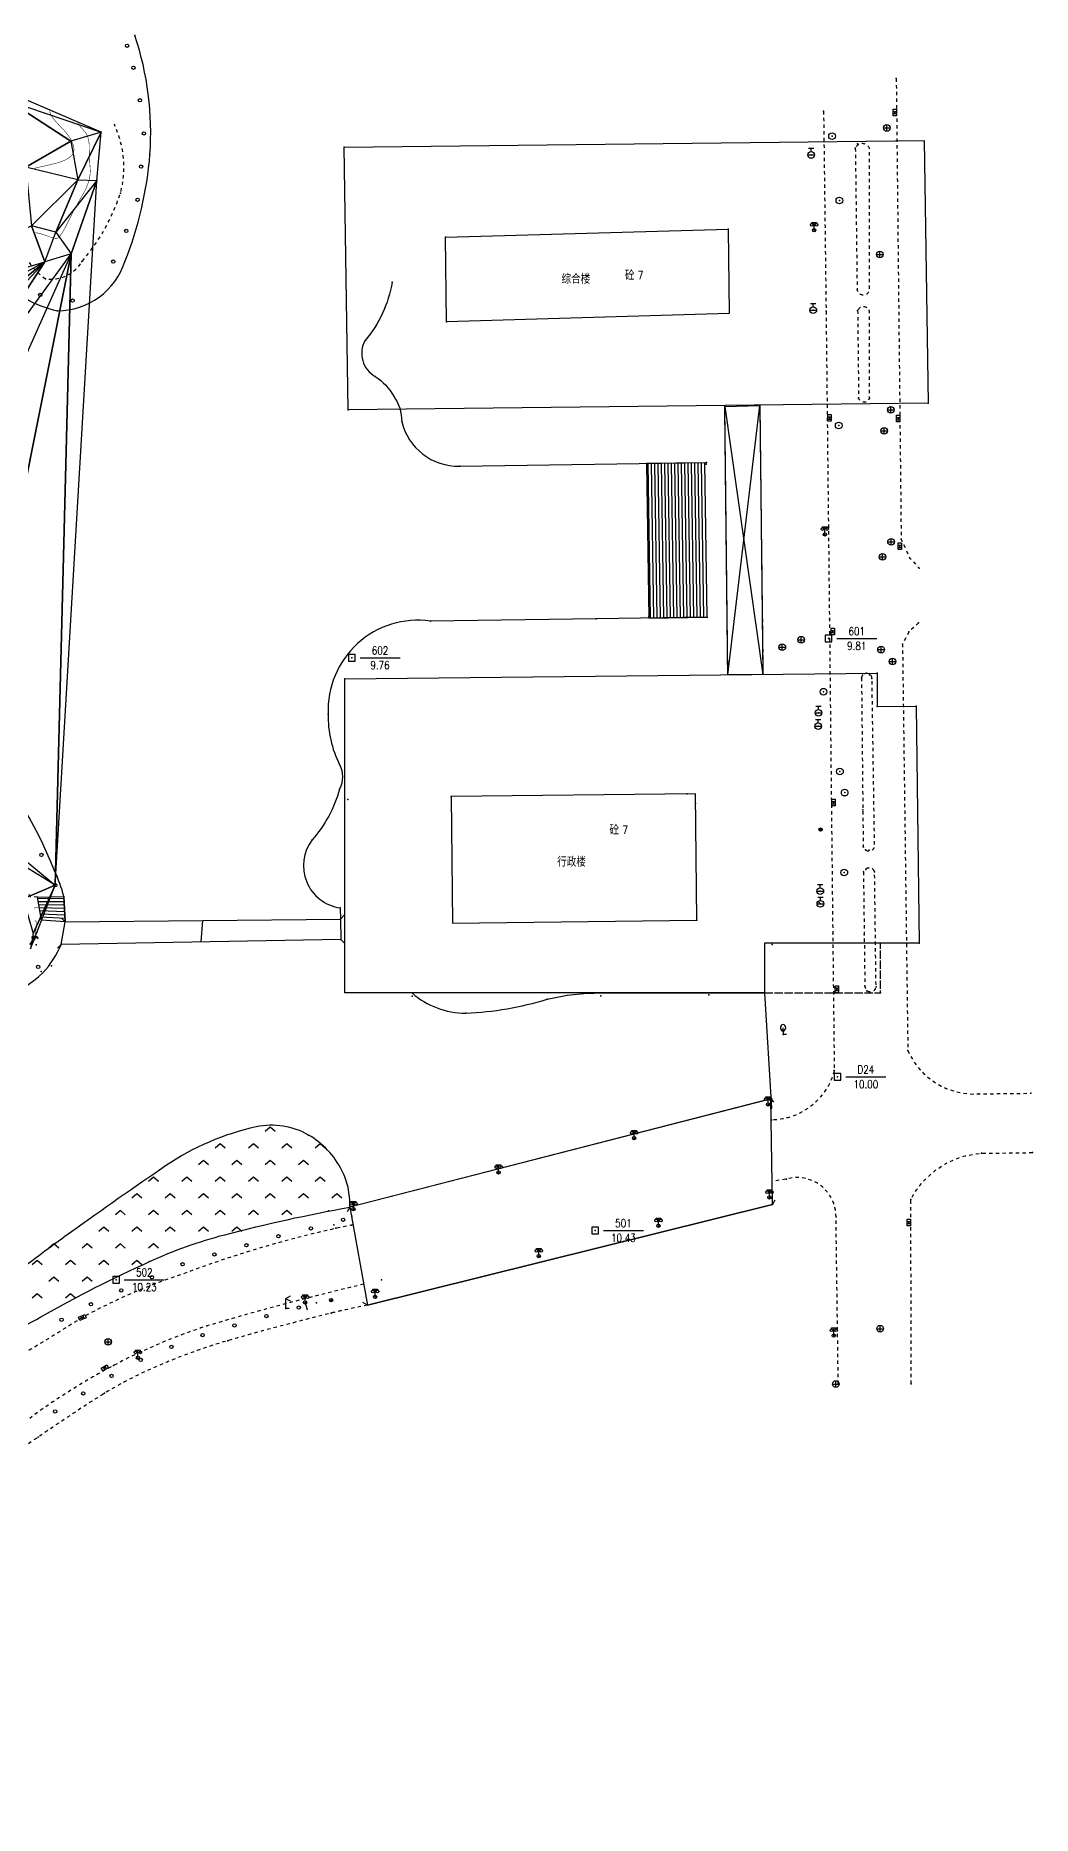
# Model space of a CAD drawing. Extents: x 1060 to 1934, y 610 to 1562.
# Drawn here: x 1358.7 to 1508.3, y 609.9 to 876.9 of the extents above; entities that cross this region are included whole.
import ezdxf
from ezdxf.enums import TextEntityAlignment as Align

# ---------------------------------------------------------------- set-up
doc = ezdxf.new("R2010")
doc.units = 0
doc.header["$LTSCALE"] = 0.5
doc.header["$PDSIZE"] = 0.2
for name, pattern in [('X39', [3, 2.5, -0.5]), ('X5', [3, 2, -1]), ('X6', [2, 1, -1])]:
    doc.linetypes.add(name, pattern=pattern)
doc.layers.get('0').update_dxf_attribs({"linetype": 'CONTINUOUS'})
doc.layers.add('ASSIST', color=7, linetype='CONTINUOUS', plot=False)
for name, color, linetype in [('COMPONENT', 4, 'CONTINUOUS'), ('DGX', 2, 'CONTINUOUS'), ('DLDW', 11, 'CONTINUOUS'), ('DLSS', 4, 'CONTINUOUS'), ('GXYZ', 2, 'CONTINUOUS'), ('JMD', 6, 'CONTINUOUS'), ('KZD', 1, 'CONTINUOUS'), ('SJW', 1, 'CONTINUOUS'), ('SXSS', 5, 'CONTINUOUS'), ('ZBTZ', 3, 'CONTINUOUS'), ('ZDH', 1, 'CONTINUOUS')]:
    doc.layers.add(name, color=color, linetype=linetype)
doc.styles.add('HZ', font='rs.shx', dxfattribs={"width": 0.8, "bigfont": 'hztxt.shx'})
doc.linetypes.add('444', pattern='A,4.5,[145,AAA.SHX,S=1,R=0,X=0,Y=1],4.5,-0.5,[146,AAA.SHX,S=1,R=0,X=0,Y=0],-0.5', length=10)

# ---------------------------------------------------------------- blocks, each defined once
blk = doc.blocks.new('gc211')
for p, q in [((0, 0), (-1.5, -1.32)), ((1.5, -1.32), (0, 0))]:
    blk.add_line(p, q)
blk = doc.blocks.new('gc041')
for p, q in [((-1, 0.5), (1, 0.5)), ((-1, -0.5), (-1, 0.5)), ((-0.33, 0.5), (-0.33, -0.5)), ((0.33, 0.5), (0.33, -0.5)), ((1, 0.5), (1, -0.5)), ((1, -0.5), (-1, -0.5))]:
    blk.add_line(p, q)
blk = doc.blocks.new('gc043')
for p, q in [((-1, 0), (1, 0)), ((0, -1), (0, 1))]:
    blk.add_line(p, q)
blk.add_circle((0, 0), 1)
blk = doc.blocks.new('gc052')
for p, q in [((0, 3), (1.39, 3.8)), ((0, 3), (1.39, 2.2)), ((0, 0), (0, 3)), ((1, 0), (0, 0))]:
    blk.add_line(p, q)
blk = doc.blocks.new('gc097')
for p, q in [((-0.7, 2), (-0.7, 2.3)), ((-0.7, 2.3), (0.7, 2.3)), ((0, 0.5), (0, 2.3)), ((0.7, 2.3), (0.7, 2))]:
    blk.add_line(p, q)
for centre, radius in [((-0.7, 1.6), 0.4), ((0, 0), 0.5), ((0.73, 1.6), 0.4)]:
    blk.add_circle(centre, radius)
blk = doc.blocks.new('gcbj0612')
for p, q in [((-0.75, 0.26), (0.16, 0.53)), ((-0.57, -0.34), (0.34, -0.07))]:
    blk.add_line(p, q)
at = {"flags": 128}
for points in [[(-0.73, 0.26), (-0.77, 0.25), (-0.79, 0.23), (-0.81, 0.19), (-0.83, 0.15), (-0.84, 0.1), (-0.84, 0.05), (-0.84, -0.01), (-0.83, -0.07), (-0.81, -0.12), (-0.79, -0.18), (-0.77, -0.23), (-0.74, -0.27), (-0.7, -0.3), (-0.67, -0.33), (-0.63, -0.34), (-0.6, -0.34), (-0.57, -0.34), (-0.54, -0.32), (-0.51, -0.29), (-0.49, -0.25), (-0.48, -0.2), (-0.47, -0.15), (-0.47, -0.1), (-0.48, -0.04), (-0.49, 0.02), (-0.51, 0.07), (-0.54, 0.13), (-0.56, 0.17), (-0.6, 0.21), (-0.63, 0.24), (-0.67, 0.26), (-0.7, 0.27)], [(-0.71, 0.18), (-0.72, 0.17), (-0.75, 0.12), (-0.75, 0.04), (-0.74, -0.06), (-0.7, -0.15), (-0.66, -0.22), (-0.62, -0.25), (-0.6, -0.26), (-0.59, -0.24), (-0.57, -0.2), (-0.56, -0.12), (-0.58, -0.02), (-0.61, 0.08), (-0.66, 0.14), (-0.7, 0.17)]]:
    blk.add_lwpolyline(points, close=True, dxfattribs=at)
blk.add_lwpolyline([(0.3, -0.08), (0.33, -0.07), (0.36, -0.05), (0.38, -0.02), (0.4, 0.02), (0.41, 0.07), (0.42, 0.12), (0.41, 0.18), (0.41, 0.23), (0.39, 0.29), (0.37, 0.35), (0.35, 0.4), (0.32, 0.44), (0.28, 0.48), (0.25, 0.51), (0.21, 0.52), (0.18, 0.53), (0.15, 0.52)], dxfattribs=at)
at = {"extrusion": (0, 0, -1), "flags": 128}
blk.add_lwpolyline([(-0.4, 0.25), (-0.51, 0.28), (-0.61, 0.29), (-0.69, 0.27), (-0.77, 0.2), (-0.81, 0.09), (-0.82, -0.01), (-0.8, -0.06), (-0.76, -0.08), (-0.7, -0.09), (-0.64, -0.09), (-0.59, -0.07), (-0.57, -0.04), (-0.59, -0.01), (-0.63, 0.02), (-0.69, 0.03), (-0.75, 0.03), (-0.79, 0.02), (-0.84, -0.01), (-0.89, -0.1), (-0.91, -0.19), (-0.9, -0.29), (-0.87, -0.38)], dxfattribs=at)
blk.add_lwpolyline([(-0.09, -0.2), (-0.22, -0.54), (0.05, -0.54)], close=True)
blk = doc.blocks.new('gc143')
for p, q in [((0, 1), (0, 2)), ((0, 1), (0, 0)), ((1, 0), (0, 0))]:
    blk.add_line(p, q)
for centre, start, end in [((0.225, 2), 102.68038, 257.31962), ((-0.225, 2), 282.68038, 77.31962)]:
    blk.add_arc(centre, 1.025, start, end)
blk = doc.blocks.new('gc133')
for p, q in [((-1, 0), (1, 0)), ((-0.8, 2), (0.8, 2)), ((0, 1), (0, 2))]:
    blk.add_line(p, q)
blk.add_circle((0, 0), 1)
blk = doc.blocks.new('*U25')
at = {"linetype": 'Continuous'}
for points in [[(-0.5, 0.06), (-0.49, -0.11), (-0.49, 0.11)], [(-0.5, 0), (-0.5, -0.06), (-0.5, 0.06)], [(-0.49, -0.11), (-0.5, 0.06), (-0.5, -0.06)], [(-0.49, 0.11), (-0.47, -0.17), (-0.47, 0.17)], [(-0.47, -0.17), (-0.49, 0.11), (-0.49, -0.11)], [(-0.47, 0.17), (-0.45, -0.22), (-0.45, 0.22)], [(-0.45, -0.22), (-0.47, 0.17), (-0.47, -0.17)], [(-0.45, 0.22), (-0.42, -0.27), (-0.42, 0.27)], [(-0.42, -0.27), (-0.45, 0.22), (-0.45, -0.22)], [(-0.42, 0.27), (-0.39, -0.31), (-0.39, 0.31)], [(-0.39, -0.31), (-0.42, 0.27), (-0.42, -0.27)], [(-0.39, 0.31), (-0.35, -0.35), (-0.35, 0.35)], [(-0.35, -0.35), (-0.39, 0.31), (-0.39, -0.31)], [(-0.35, 0.35), (-0.31, -0.39), (-0.31, 0.39)], [(-0.31, -0.39), (-0.35, 0.35), (-0.35, -0.35)], [(-0.31, 0.39), (-0.27, -0.42), (-0.27, 0.42)], [(-0.27, -0.42), (-0.31, 0.39), (-0.31, -0.39)], [(-0.27, 0.42), (-0.22, -0.45), (-0.22, 0.45)], [(-0.22, -0.45), (-0.27, 0.42), (-0.27, -0.42)], [(-0.22, 0.45), (-0.17, -0.47), (-0.17, 0.47)], [(-0.17, -0.47), (-0.22, 0.45), (-0.22, -0.45)], [(-0.17, 0.47), (-0.11, -0.49), (-0.11, 0.49)], [(-0.11, -0.49), (-0.17, 0.47), (-0.17, -0.47)], [(-0.11, 0.49), (-0.06, -0.5), (-0.06, 0.5)], [(-0.06, -0.5), (-0.11, 0.49), (-0.11, -0.49)], [(0, -0.5), (-0.06, 0.5), (-0.06, -0.5)], [(-0.06, 0.5), (0, -0.5), (0, 0.5)], [(0.06, -0.5), (0, 0.5), (0, -0.5)], [(0, 0.5), (0.06, -0.5), (0.06, 0.5)], [(0.11, -0.49), (0.06, 0.5), (0.06, -0.5)], [(0.06, 0.5), (0.11, -0.49), (0.11, 0.49)], [(0.17, -0.47), (0.11, 0.49), (0.11, -0.49)], [(0.11, 0.49), (0.17, -0.47), (0.17, 0.47)], [(0.22, -0.45), (0.17, 0.47), (0.17, -0.47)], [(0.17, 0.47), (0.22, -0.45), (0.22, 0.45)], [(0.27, -0.42), (0.22, 0.45), (0.22, -0.45)], [(0.22, 0.45), (0.27, -0.42), (0.27, 0.42)], [(0.31, -0.39), (0.27, 0.42), (0.27, -0.42)], [(0.27, 0.42), (0.31, -0.39), (0.31, 0.39)], [(0.35, -0.35), (0.31, 0.39), (0.31, -0.39)], [(0.31, 0.39), (0.35, -0.35), (0.35, 0.35)], [(0.39, -0.31), (0.35, 0.35), (0.35, -0.35)], [(0.35, 0.35), (0.39, -0.31), (0.39, 0.31)], [(0.42, -0.27), (0.39, 0.31), (0.39, -0.31)], [(0.39, 0.31), (0.42, -0.27), (0.42, 0.27)], [(0.45, -0.22), (0.42, 0.27), (0.42, -0.27)], [(0.42, 0.27), (0.45, -0.22), (0.45, 0.22)], [(0.47, -0.17), (0.45, 0.22), (0.45, -0.22)], [(0.45, 0.22), (0.47, -0.17), (0.47, 0.17)], [(0.49, -0.11), (0.47, 0.17), (0.47, -0.17)], [(0.47, 0.17), (0.49, -0.11), (0.49, 0.11)], [(0.5, -0.06), (0.49, 0.11), (0.49, -0.11)], [(0.49, 0.11), (0.5, -0.06), (0.5, 0.06)], [(0.5, 0), (0.5, 0.06), (0.5, -0.06)]]:
    blk.add_solid(points, dxfattribs=at)
blk = doc.blocks.new('gcbj0106')
blk.add_circle((0, 0), 0.5)
at = {"linetype": 'Continuous'}
blk.add_blockref('*U25', (0, 0), dxfattribs=at)
blk = doc.blocks.new('gc188')
blk.add_circle((0, 0), 1)
blk = doc.blocks.new('gc170')
at = {"linetype": 'Continuous'}
blk.add_circle((0, 0), 0.5, dxfattribs=at)
blk = doc.blocks.new('gcbj0102')
for p, q in [((-1, 0), (1, 0)), ((0, -1), (0, 1))]:
    blk.add_line(p, q)
blk.add_circle((0, 0), 1)
blk = doc.blocks.new('gc115')
blk.add_lwpolyline([(-1, -1), (1, -1), (1, 1), (-1, 1)], close=True)
blk.add_point((0, 0))

msp = doc.modelspace()

# ---------------------------------------------------------------- linework, layer by layer
at = {"linetype": 'Continuous'}
for p, q in [((1469.31, 701.53, 10.58), (1408.54, 686.43, 21.01)), ((1399.17, 686.85, 10.24), (1399.47, 685.72))]:
    msp.add_line(p, q, dxfattribs=at)
msp.add_point((1374.09, 678.56, 10.24), dxfattribs=at)
at = {"layer": 'ASSIST', "linetype": 'Continuous', "flags": 128}
for points in [[(1462.6, 780.98), (1462.15, 821.25), (1467.4, 821.4), (1467.88, 781.04)], [(1450.74, 789.48), (1459.5, 789.61), (1459.16, 812.8), (1450.4, 812.67)], [(1362.97, 747.73), (1363.18, 743.93), (1359.6, 744.19), (1359.01, 747.65)], [(1404.53, 741.28), (1362.58, 740.55), (1363.18, 743.93), (1404.47, 744.34)], [(1469.06, 717.37), (1405.91, 701.13), (1408.54, 686.43), (1469.31, 701.53)]]:
    msp.add_lwpolyline(points, close=True, dxfattribs=at)
at = {"layer": 'DGX', "linetype": 'Continuous', "const_width": 0.075, "flags": 128}
for points, elevation in [([(1360.89, 865.68), (1360.86, 865.5), (1360.9, 865.29), (1361, 865.03), (1361.18, 864.74), (1361.42, 864.4), (1361.73, 864.01), (1362.11, 863.59), (1362.56, 863.13), (1363.01, 862.65), (1363.4, 862.19), (1363.73, 861.74), (1364.01, 861.31), (1364.22, 860.9), (1364.37, 860.5), (1364.46, 860.12), (1364.5, 859.76), (1364.45, 859.42), (1364.31, 859.1), (1364.07, 858.79), (1363.73, 858.52), (1363.29, 858.26), (1362.76, 858.02), (1362.13, 857.81), (1361.4, 857.61), (1360.66, 857.44), (1360.01, 857.29), (1359.43, 857.16), (1358.94, 857.05), (1358.53, 856.96)], 9.5), ([(1365.18, 863.82), (1365.17, 863.75), (1365.18, 863.65), (1365.23, 863.54), (1365.31, 863.41), (1365.41, 863.26), (1365.55, 863.09), (1365.72, 862.9), (1365.91, 862.7), (1366.11, 862.47), (1366.29, 862.23), (1366.43, 861.96), (1366.55, 861.67), (1366.65, 861.35), (1366.72, 861.02), (1366.76, 860.66), (1366.77, 860.29), (1366.78, 859.89), (1366.79, 859.49), (1366.8, 859.09), (1366.82, 858.67), (1366.84, 858.25), (1366.86, 857.82), (1366.89, 857.38), (1366.93, 856.94), (1366.94, 856.49), (1366.91, 856.02), (1366.84, 855.55), (1366.72, 855.06), (1366.56, 854.57), (1366.35, 854.06), (1366.11, 853.54), (1365.82, 853.02), (1365.51, 852.49), (1365.2, 851.95), (1364.9, 851.41), (1364.61, 850.87), (1364.32, 850.33), (1364.04, 849.79), (1363.76, 849.24), (1363.49, 848.69), (1363.23, 848.17), (1362.98, 847.72), (1362.76, 847.34), (1362.55, 847.03), (1362.37, 846.78), (1362.2, 846.6), (1362.05, 846.49), (1361.91, 846.45), (1361.78, 846.45), (1361.6, 846.47), (1361.4, 846.51), (1361.16, 846.58), (1360.9, 846.66), (1360.6, 846.76), (1360.27, 846.88), (1359.9, 847.02), (1359.51, 847.15), (1359.11, 847.24), (1358.68, 847.3)], 9), ([(1358.52, 745.98), (1358.88, 746.1), (1359.22, 746.17)], 8.5), ([(1358.63, 742.1), (1358.78, 742.75), (1358.87, 743.27), (1358.89, 743.66), (1358.86, 743.93), (1358.77, 744.07), (1358.62, 744.07)], 9)]:
    msp.add_lwpolyline(points, dxfattribs=dict(at, elevation=elevation))
at = {"layer": 'DLSS', "linetype": 'Continuous'}
for p, q in [((1404.47, 744.34), (1405.04, 744.91)), ((1363.18, 743.93), (1362.61, 744.5)), ((1363.18, 743.93), (1404.47, 744.34)), ((1383.56, 740.92), (1383.83, 744.14)), ((1362.58, 740.55), (1362.03, 739.98)), ((1404.53, 741.28), (1362.58, 740.55)), ((1404.53, 741.28), (1405.1, 740.73)), ((1468.79, 717.3), (1405.91, 701.13)), ((1469.06, 717.37), (1469.48, 716.9)), ((1469.31, 701.53), (1469.72, 702.22)), ((1405.91, 701.13), (1405.5, 700.44)), ((1408.54, 686.43), (1469.31, 701.53)), ((1408.54, 686.43), (1407.86, 686.84))]:
    msp.add_line(p, q, dxfattribs=at)
at = {"layer": 'DLSS', "linetype": 'X6', "flags": 128}
for points in [[(1359.01, 747.65), (1357.93, 747.67, 0.056511), (1343.81, 770.8, -0.135754), (1337.39, 786.42, 0.013964), (1334.27, 803.35, 0.003677), (1333.74, 806.25, -0.039369), (1329.23, 835.59, 0.191592), (1320.98, 861.71, -0.504911), (1327.55, 875.77), (1333.28, 875.2), (1337.94, 873.38), (1343.5, 868.94), (1347.81, 862.65, 0.027304), (1356.47, 845.27, 0.149524), (1360.21, 840.38, 0.301028), (1365.69, 842.97, 0.096731), (1371.46, 853.22, 0.180929), (1370.55, 863.48)], [(1476.97, 865.54), (1477.35, 835.55), (1477.85, 789.38), (1478.35, 742.15), (1478.58, 721.66, -0.338951), (1469.18, 714.21)], [(1491.22, 788.8), (1489.78, 787.41), (1488.82, 785.6), (1489.62, 724.63, 0.314595), (1500.28, 718.13), (1508.1, 718.22)], [(1482.67, 780.55), (1482.92, 755.19, 0.735311), (1484.63, 755.19), (1484.24, 780.45, 0.904082), (1482.67, 780.55)], [(1408.54, 686.43, 0.003219), (1404.52, 685.59, 0.008858), (1403.07, 685.25, 0.003595), (1393.07, 682.66, 0.00648), (1387.56, 681.11, 0.029024), (1377.19, 677.38, 0.035153), (1369.09, 673.23, 0.009575), (1366.21, 671.41, 0.00381), (1359.11, 666.65, 0.02337), (1349.29, 659.28, -0.0205), (1338.14, 650.81, -0.057318), (1326.62, 644.6, -0.062614), (1315.02, 641.58, -0.042178), (1308.34, 641.27, -0.017523), (1292.34, 642.46, -0.001962), (1271.74, 647.78, 0.075148), (1253.92, 651.73, 0.065994), (1239.99, 650.75, 0.05986), (1225.41, 645.89, 0.049769), (1212.85, 637.91, -0.000641), (1197.32, 626.14, -0.066341), (1178.94, 616.63, -0.070545), (1156.39, 611.2, -0.102984), (1130.45, 611.28, -0.081812), (1100.14, 623.08, -0.059306), (1082.01, 636.96, -0.073347), (1070.77, 651.65, -0.089119), (1060.69, 678, -0.07546), (1060.66, 695.96, -0.047147), (1063.44, 708.6, 0.012072), (1068.13, 724.19, 0.012054), (1071.53, 741.81, 0.022876), (1075.57, 764.12)], [(1407.98, 689.59, 0.014204), (1384.45, 683.32, 0.043111), (1370.44, 677.39, 0.034186), (1358.43, 669.91, -0.039245), (1344.84, 660, -0.061802), (1339.83, 655.75, -0.163796), (1315.12, 644.65, -0.078504), (1292.99, 645.4, 0.005671), (1254.47, 654.69, 0.118848), (1224.2, 648.7, 0.053352), (1190.79, 625.62, -0.113603), (1158.79, 614.5, -0.181463), (1100.63, 626.27, -0.137265), (1073.69, 652.67, -0.185452), (1063.69, 696.12, -0.01739), (1070.19, 719.97, 0.006791), (1077.06, 754.37)], [(1482.96, 751.43), (1483.17, 734.3, 0.115088), (1483.46, 733.6, 0.38533), (1484.73, 733.83, 0.054501), (1484.85, 734.18), (1484.63, 751.45, 0.684611), (1482.96, 751.43)], [(1490.13, 674.66), (1490.07, 702.29, -0.263548), (1500.69, 709.22), (1508.31, 709.32)], [(1479.18, 674.64), (1478.84, 699.71, 0.498859), (1471.39, 705.35), (1469.25, 704.99)]]:
    msp.add_lwpolyline(points, format="xyb", dxfattribs=at)
msp.add_lwpolyline([(1487.88, 870.43), (1488.62, 801.32), (1489.92, 798.48), (1491.32, 797)], dxfattribs=at)
at = {"layer": 'DLSS', "linetype": 'X6', "elevation": 9.94, "flags": 128}
msp.add_lwpolyline([(1481.74, 859.96), (1482.01, 838.71, 0.758986), (1483.87, 838.65), (1483.87, 859.97, 0.651177), (1481.74, 859.96)], format="xyb", close=True, dxfattribs=at)
at = {"layer": 'DLSS', "linetype": 'X6', "flags": 128}
for points, elevation in [([(1482.09, 835.61), (1482.23, 822.46, 0.670115), (1483.87, 822.45), (1483.87, 835.45, 0.741894), (1482.09, 835.61)], 9.96), ([(1406.38, 698.49, 0.040196), (1380.81, 691.1, 0.046114), (1365.75, 684.59, -0.006149), (1355.42, 678.26, 0.026814), (1341, 667.57, -0.049423), (1333.32, 661.36, -0.141239), (1315.58, 653.6, -0.120865), (1286.59, 655.82, 0.047545), (1252.14, 664.1, 0.093214), (1221.23, 657.15, 0.045435), (1187.87, 635.25, -0.108268), (1155.7, 623.41, -0.179875), (1099.3, 637.54, -0.113409), (1076.53, 665.96, -0.121586), (1073.33, 700.08, -0.052532), (1078.19, 718.33, 0.040051), (1084.36, 742.75), (1084.36, 742.75, 0.001981), (1085.85, 753.02, -0.13998)], 10.38)]:
    msp.add_lwpolyline(points, format="xyb", dxfattribs=dict(at, elevation=elevation))
at = {"layer": 'DLSS', "linetype": 'X6'}
msp.add_lwpolyline([(1357.89, 740.53, 0.082328), (1359.6, 744.19)], format="xyb", dxfattribs=at)
at = {"layer": 'DLSS', "linetype": 'X6', "elevation": 10.59, "flags": 128}
msp.add_lwpolyline([(1405.91, 701.13), (1406.38, 698.49)], dxfattribs=at)
at = {"layer": 'JMD', "linetype": 'Continuous'}
for p, q in [((1462.15, 821.25), (1467.88, 781.04)), ((1462.6, 780.98), (1467.4, 821.4)), ((1459.16, 812.8), (1450.4, 812.67)), ((1451, 789.48), (1450.66, 812.68)), ((1451.5, 789.49), (1451.16, 812.68)), ((1452, 789.5), (1451.66, 812.69)), ((1452.5, 789.5), (1452.16, 812.7)), ((1453, 789.51), (1452.66, 812.71)), ((1453.5, 789.52), (1453.16, 812.71)), ((1454, 789.53), (1453.66, 812.72)), ((1454.5, 789.53), (1454.16, 812.73)), ((1455, 789.54), (1454.66, 812.74)), ((1455.5, 789.55), (1455.16, 812.74)), ((1456, 789.56), (1455.66, 812.75)), ((1456.5, 789.56), (1456.16, 812.76)), ((1457, 789.57), (1456.66, 812.77)), ((1457.5, 789.58), (1457.16, 812.77)), ((1458, 789.58), (1457.66, 812.78)), ((1458.5, 789.59), (1458.16, 812.79)), ((1459, 789.6), (1458.66, 812.8)), ((1459.5, 789.61), (1459.16, 812.8)), ((1450.74, 789.48), (1459.5, 789.61)), ((1359.6, 744.19), (1359.01, 747.65)), ((1362.97, 747.73), (1363.18, 743.93)), ((1362.99, 747.43), (1359.06, 747.38)), ((1363.01, 746.93), (1359.14, 746.93)), ((1363.04, 746.43), (1359.21, 746.47)), ((1363.07, 745.93), (1359.29, 746.01)), ((1363.1, 745.43), (1359.37, 745.56)), ((1363.12, 744.93), (1359.45, 745.1)), ((1363.15, 744.43), (1359.52, 744.64)), ((1363.18, 743.93), (1359.6, 744.19))]:
    msp.add_line(p, q, dxfattribs=at)
at = {"layer": 'JMD', "linetype": 'Continuous', "flags": 128}
msp.add_lwpolyline([(1492.65, 821.75), (1405.63, 820.73), (1405.06, 860.12), (1492.08, 861.14)], close=True, dxfattribs=at)
at = {"layer": 'JMD', "linetype": 'Continuous', "elevation": 15.4, "flags": 128}
for points in [[(1420.39, 833.95), (1420.24, 846.64), (1462.68, 847.84), (1462.83, 835.16)], [(1405.12, 780.38), (1485.04, 781.22), (1485.03, 776.24), (1490.87, 776.29), (1491.3, 740.75), (1468.1, 740.75), (1468.1, 733.26), (1405.12, 733.26)], [(1457.96, 744.18), (1457.76, 763.15), (1421.08, 762.71), (1421.28, 743.74)]]:
    msp.add_lwpolyline(points, close=True, dxfattribs=at)
at = {"layer": 'JMD', "linetype": '444', "flags": 128}
for points in [[(1412.23, 839.86, -0.133843), (1408.17, 831.11, 0.418644), (1409.71, 825.75, -0.120016), (1412.47, 822.78, -0.155798), (1413.67, 818.98, 0.354652), (1422.38, 812.29), (1459.39, 812.81)], [(1459.5, 789.61), (1442.84, 789.36), (1417.98, 789.05, 0.468562), (1402.64, 775.1, 0.125866), (1404.35, 767.55, -0.227417), (1404.36, 763.85, -0.112144), (1400.23, 756.23, 0.574329), (1404.45, 746.03), (1404.47, 744.34)], [(1415.23, 733.26, 0.182083), (1423.3, 730.23, 0.063615), (1435.51, 732.33, -0.062461), (1443.54, 733.26), (1468.1, 733.26), (1468.1, 733.26)]]:
    msp.add_lwpolyline(points, format="xyb", dxfattribs=at)
at = {"layer": 'JMD', "linetype": 'X5', "flags": 128}
for points in [[(1462.6, 780.98), (1462.15, 821.25)], [(1467.4, 821.4), (1467.88, 781.04)]]:
    msp.add_lwpolyline(points, dxfattribs=at)
at = {"layer": 'JMD', "linetype": 'X39', "elevation": 9.94, "flags": 128}
msp.add_lwpolyline([(1468.1, 733.26), (1485.51, 733.27), (1485.51, 740.75)], dxfattribs=at)
at = {"layer": 'JMD', "linetype": '444', "flags": 128}
msp.add_lwpolyline([(1468.1, 733.26), (1469.15, 716.01)], dxfattribs=at)
at = {"layer": 'KZD', "linetype": 'Continuous'}
for p, q in [((1478.95, 786.42), (1484.95, 786.42)), ((1407.42, 783.53), (1413.42, 783.53)), ((1480.32, 720.67), (1486.32, 720.67)), ((1443.94, 697.62), (1449.94, 697.62)), ((1372.05, 690.26), (1378.05, 690.26))]:
    msp.add_line(p, q, dxfattribs=at)
at = {"layer": 'SJW', "linetype": 'Continuous'}
for points in [[(1354.71, 867.09, 10.17), (1368.56, 862.36, 8.61), (1353.32, 868.95, 10.38)], [(1364.02, 861.04, 9.6), (1357.26, 857.13, 9.52), (1354.71, 867.09, 10.17)], [(1364.02, 861.04, 9.6), (1354.71, 867.09, 10.17), (1368.56, 862.36, 8.61)], [(1368.56, 862.36, 8.61), (1364.02, 861.04, 9.6), (1365.07, 855.22, 9.38)], [(1368.56, 862.36, 8.61), (1365.07, 855.22, 9.38), (1367.93, 855.11, 8.84)], [(1364.02, 861.04, 9.6), (1365.07, 855.22, 9.38), (1357.26, 857.13, 9.52)], [(1365.07, 855.22, 9.38), (1357.26, 857.13, 9.52), (1358.12, 848.32, 9.07)], [(1365.07, 855.22, 9.38), (1361.78, 847.39, 9.14), (1358.12, 848.32, 9.07)], [(1364.06, 844.12, 8.64), (1361.69, 749.43, 7.87), (1367.93, 855.11, 8.84)], [(1365.07, 855.22, 9.38), (1367.93, 855.11, 8.84), (1361.78, 847.39, 9.14)], [(1367.93, 855.11, 8.84), (1361.78, 847.39, 9.14), (1364.06, 844.12, 8.64)], [(1358.12, 848.32, 9.07), (1327.78, 833.28, 8.51), (1360.14, 842.95, 8.51)], [(1361.78, 847.39, 9.14), (1358.12, 848.32, 9.07), (1360.14, 842.95, 8.51)], [(1361.78, 847.39, 9.14), (1364.06, 844.12, 8.64), (1360.14, 842.95, 8.51)], [(1360.14, 842.95, 8.51), (1334.29, 803.34, 7.9), (1364.06, 844.12, 8.64)], [(1334.29, 803.34, 7.9), (1364.06, 844.12, 8.64), (1336.38, 782.2, 8.63)], [(1364.06, 844.12, 8.64), (1336.38, 782.2, 8.63), (1347.48, 761.2, 8.22)], [(1364.06, 844.12, 8.64), (1347.48, 761.2, 8.22), (1361.69, 749.43, 7.87)], [(1327.78, 833.28, 8.51), (1360.14, 842.95, 8.51), (1326.65, 824.53, 9.36)], [(1360.14, 842.95, 8.51), (1326.65, 824.53, 9.36), (1328.13, 816.6, 9.31)], [(1360.14, 842.95, 8.51), (1328.13, 816.6, 9.31), (1330.8, 811.48, 8.86)], [(1360.14, 842.95, 8.51), (1330.8, 811.48, 8.86), (1334.29, 803.34, 7.9)], [(1347.48, 761.2, 8.22), (1361.69, 749.43, 7.87), (1349.92, 756.61, 8.34)], [(1361.69, 749.43, 7.87), (1349.92, 756.61, 8.34), (1356.87, 747.38, 8.01)], [(1361.69, 749.43, 7.87), (1356.87, 747.38, 8.01), (1358.37, 742.17, 9.47)], [(1361.69, 749.43, 7.87), (1358.37, 742.17, 9.47), (1357.95, 739.89, 9.07)]]:
    msp.add_polyline3d(points, close=True, dxfattribs=at)
at = {"layer": 'SXSS', "linetype": 'Continuous', "flags": 128}
for points in [[(1363.18, 743.93), (1362.97, 747.73, 0.052439), (1361.58, 751.56, 0.094918), (1349.01, 771.48, -0.21136), (1343.2, 784.28, -0.006835), (1340.24, 796.02, -0.067086), (1333.41, 838.17, 0.192623), (1324.39, 864.85, -0.606345), (1329.45, 873.07, -0.278714), (1345.58, 857.05, 0.047), (1353.3, 840.82, 0.17208), (1361.99, 835.6, 0.324672), (1372.14, 842.97, 0.074267), (1375.9, 859.05, 0.097466), (1373.65, 876.86)], [(1346.92, 731.03, 0.183831), (1359.82, 736.29, 0.090786), (1362.58, 740.55)]]:
    msp.add_lwpolyline(points, format="xyb", dxfattribs=at)
at = {"layer": 'ZBTZ', "linetype": 'Continuous', "flags": 128}
msp.add_lwpolyline([(1354.2, 681.63, -0.017103), (1359.54, 684.67, -0.02472), (1375.85, 692.98, -0.042417), (1387.11, 697.01, -0.020001), (1405.91, 701.13, 0.059), (1405.62, 704.08, 0.064395), (1404.71, 706.64, 0.071474), (1402.55, 709.7, 0.073466), (1399.7, 711.95, 0.185407), (1391.85, 713.17, 0.097039), (1378.24, 707.32, 0.005467), (1364.11, 697.43, 0.009584), (1356.22, 691.55, 0.001648)], format="xyb", dxfattribs=at)
at = {"layer": 'ZDH', "linetype": 'Continuous'}
for p in [(1373.65, 876.86, 8.07), (1373.65, 876.86, 8.07), (1373.65, 876.86, 8.07), (1487.88, 870.43, 9.87), (1487.88, 870.43, 9.87), (1487.88, 870.43, 9.87), (1476.97, 865.54, 9.86), (1476.97, 865.54, 9.86), (1476.97, 865.54, 9.86), (1487.66, 865.32, 9.88), (1487.66, 865.32, 9.88), (1487.66, 865.32, 9.88), (1368.56, 862.36, 8.61), (1368.56, 862.36, 8.61), (1368.56, 862.36, 8.61), (1370.55, 863.48, 8.06), (1370.55, 863.48, 8.06), (1370.55, 863.48, 8.06), (1486.47, 863.01, 9.89), (1486.47, 863.01, 9.89), (1486.47, 863.01, 9.89), (1364.02, 861.04, 9.6), (1364.02, 861.04, 9.6), (1364.02, 861.04, 9.6), (1405.06, 860.12, 24.31), (1405.06, 860.12, 24.31), (1478.24, 861.79, 9.87), (1478.24, 861.79, 9.87), (1478.24, 861.79, 9.87), (1481.74, 859.96, 9.94), (1481.74, 859.96, 9.94), (1481.74, 859.96, 9.94), (1482.07, 860.65, 9.97), (1482.07, 860.65, 9.97), (1482.07, 860.65, 9.97), (1375.9, 859.05, 8.07), (1375.9, 859.05, 8.07), (1375.9, 859.05, 8.07), (1475.12, 858.96, 9.96), (1475.12, 858.96, 9.96), (1475.12, 858.96, 9.96), (1365.07, 855.22, 9.38), (1365.07, 855.22, 9.38), (1365.07, 855.22, 9.38), (1367.93, 855.11, 8.84), (1367.93, 855.11, 8.84), (1367.93, 855.11, 8.84), (1371.46, 853.22, 8.11), (1371.46, 853.22, 8.11), (1371.46, 853.22, 8.11), (1479.34, 852.14, 9.89), (1479.34, 852.14, 9.89), (1479.34, 852.14, 9.89), (1361.78, 847.39, 9.14), (1361.78, 847.39, 9.14), (1361.78, 847.39, 9.14), (1420.24, 846.64, 9.76), (1420.24, 846.64, 9.76), (1420.24, 846.64, 9.76), (1462.68, 847.84, 10.94), (1462.68, 847.84, 10.94), (1462.68, 847.84, 10.94), (1475.54, 847.67, 9.98), (1475.54, 847.67, 9.98), (1475.54, 847.67, 9.98), (1364.06, 844.12, 8.64), (1364.06, 844.12, 8.64), (1364.06, 844.12, 8.64), (1485.41, 844.03, 9.91), (1485.41, 844.03, 9.91), (1485.41, 844.03, 9.91), (1360.14, 842.95, 8.51), (1360.14, 842.95, 8.51), (1360.14, 842.95, 8.51), (1365.69, 842.97, 8.12), (1365.69, 842.97, 8.12), (1365.69, 842.97, 8.12), (1372.14, 842.97, 8.06), (1372.14, 842.97, 8.06), (1372.14, 842.97, 8.06), (1360.21, 840.38, 8.04), (1360.21, 840.38, 8.04), (1360.21, 840.38, 8.04), (1412.23, 839.86, 9.88), (1412.23, 839.86, 9.88), (1412.23, 839.86, 9.88), (1482.01, 838.71, 9.95), (1482.01, 838.71, 9.95), (1482.01, 838.71, 9.95), (1361.99, 835.6, 8.05), (1361.99, 835.6, 8.05), (1361.99, 835.6, 8.05), (1475.43, 835.69, 9.97), (1475.43, 835.69, 9.97), (1475.43, 835.69, 9.97), (1482.09, 835.61, 9.96), (1482.09, 835.61, 9.96), (1482.09, 835.61, 9.96), (1420.39, 833.95, 9.76), (1420.39, 833.95, 9.76), (1420.39, 833.95, 9.76), (1477.35, 835.55, 9.86), (1477.35, 835.55, 9.86), (1477.35, 835.55, 9.86), (1408.17, 831.11, 9.86), (1408.17, 831.11, 9.86), (1408.17, 831.11, 9.86), (1409.71, 825.75, 9.89), (1409.71, 825.75, 9.89), (1409.71, 825.75, 9.89), (1412.47, 822.78, 9.88), (1412.47, 822.78, 9.88), (1412.47, 822.78, 9.88), (1482.23, 822.46, 9.97), (1482.23, 822.46, 9.97), (1482.23, 822.46, 9.97), (1483.87, 822.45, 9.95), (1483.87, 822.45, 9.95), (1483.87, 822.45, 9.95), (1405.63, 820.73, 24.28), (1405.63, 820.73, 24.28), (1405.63, 820.73, 24.28), (1462.15, 821.25, 15.39), (1462.15, 821.25, 15.39), (1462.15, 821.25, 15.39), (1467.4, 821.4, 15.39), (1467.4, 821.4, 15.39), (1467.4, 821.4, 15.39), (1487.06, 820.72, 9.85), (1487.06, 820.72, 9.85), (1487.06, 820.72, 9.85), (1492.65, 821.75, 25.09), (1492.65, 821.75, 25.09), (1492.65, 821.75, 25.09), (1413.67, 818.98, 9.93), (1413.67, 818.98, 9.93), (1413.67, 818.98, 9.93), (1477.86, 819.52, 9.85), (1477.86, 819.52, 9.85), (1477.86, 819.52, 9.85), (1479.24, 818.38, 9.86), (1479.24, 818.38, 9.86), (1479.24, 818.38, 9.86), (1486.06, 817.57, 9.86), (1486.06, 817.57, 9.86), (1486.06, 817.57, 9.86), (1488.15, 819.41, 9.81), (1488.15, 819.41, 9.81), (1488.15, 819.41, 9.81), (1422.38, 812.29, 9.91), (1422.38, 812.29, 9.91), (1422.38, 812.29, 9.91), (1459.38, 812.56, 9.72), (1459.38, 812.56, 9.72), (1459.38, 812.56, 9.72), (1459.39, 812.81, 9.74), (1459.39, 812.81, 9.74), (1459.39, 812.81, 9.74), (1477.17, 802.05, 9.8), (1477.17, 802.05, 9.8), (1477.17, 802.05, 9.8), (1487.1, 800.94, 9.84), (1487.1, 800.94, 9.84), (1487.1, 800.94, 9.84), (1488.62, 801.32, 9.82), (1488.62, 801.32, 9.82), (1488.62, 801.32, 9.82), (1485.81, 798.69, 9.85), (1485.81, 798.69, 9.85), (1485.81, 798.69, 9.85), (1488.4, 800.26, 9.81), (1488.4, 800.26, 9.81), (1488.4, 800.26, 9.81), (1489.92, 798.48, 9.87), (1489.92, 798.48, 9.87), (1489.92, 798.48, 9.87), (1491.32, 797, 10), (1491.32, 797, 10), (1491.32, 797, 10), (1417.98, 789.05, 9.77), (1417.98, 789.05, 9.77), (1417.98, 789.05, 9.77), (1442.84, 789.36, 9.75), (1442.84, 789.36, 9.75), (1442.84, 789.36, 9.75), (1450.74, 789.77, 8.27), (1450.74, 789.77, 8.27), (1450.74, 789.77, 8.27), (1459.5, 789.61, 9.78), (1459.5, 789.61, 9.78), (1459.5, 789.61, 9.78), (1477.85, 789.38, 9.82), (1477.85, 789.38, 9.82), (1477.85, 789.38, 9.82), (1491.22, 788.8, 9.96), (1491.22, 788.8, 9.96), (1491.22, 788.8, 9.96), (1470.78, 785.12, 9.78), (1470.78, 785.12, 9.78), (1470.78, 785.12, 9.78), (1473.61, 786.25, 9.78), (1473.61, 786.25, 9.78), (1473.61, 786.25, 9.78), (1477.7, 786.42, 9.81), (1477.7, 786.42, 9.81), (1477.71, 786.42, 9.81), (1478.37, 787.48, 9.84), (1478.37, 787.48, 9.84), (1478.37, 787.48, 9.84), (1488.82, 785.6, 9.84), (1488.82, 785.6, 9.84), (1488.82, 785.6, 9.84), (1489.78, 787.41, 9.85), (1489.78, 787.41, 9.85), (1489.78, 787.41, 9.85), (1406.17, 783.53, 9.76), (1406.17, 783.53, 9.76), (1406.17, 783.53, 9.76), (1485.6, 784.76, 9.88), (1485.6, 784.76, 9.88), (1485.6, 784.76, 9.88), (1487.33, 782.97, 9.84), (1487.33, 782.97, 9.84), (1487.33, 782.97, 9.84), (1405.12, 780.38, 15.4), (1405.12, 780.38, 15.4), (1405.12, 780.38, 15.4), (1462.6, 781.04, 15.39), (1462.6, 781.04, 15.39), (1462.6, 781.04, 15.39), (1467.88, 781.12, 15.38), (1467.88, 781.12, 15.38), (1467.88, 781.12, 15.38), (1482.67, 780.55, 9.98), (1482.67, 780.55, 9.98), (1482.67, 780.55, 9.98), (1482.84, 780.93, 9.98), (1482.84, 780.93, 9.98), (1482.84, 780.93, 9.98), (1483.86, 780.97, 9.94), (1483.86, 780.97, 9.94), (1483.86, 780.97, 9.94), (1484.24, 780.45, 9.93), (1484.24, 780.45, 9.93), (1484.24, 780.45, 9.93), (1485.04, 781.22, 15.44), (1485.04, 781.22, 15.44), (1485.04, 781.22, 15.44), (1476.97, 778.45, 9.95), (1476.97, 778.45, 9.95), (1476.97, 778.45, 9.95), (1402.64, 775.1, 9.76), (1402.64, 775.1, 9.76), (1402.64, 775.1, 9.76), (1476.22, 775.27, 10), (1476.22, 775.27, 10), (1476.22, 775.27, 10), (1485.03, 776.24, 15.38), (1485.03, 776.24, 15.38), (1485.03, 776.24, 15.38), (1490.87, 776.29, 15.36), (1490.87, 776.29, 15.36), (1490.87, 776.29, 15.36), (1476.15, 773.29, 10), (1476.15, 773.29, 10), (1476.15, 773.29, 10), (1476.17, 773.28, 10.01), (1476.17, 773.28, 10.01), (1476.17, 773.28, 10.01), (1404.35, 767.55, 9.76), (1404.35, 767.55, 9.76), (1404.35, 767.55, 9.76), (1479.43, 766.48, 9.84), (1479.43, 766.48, 9.84), (1479.43, 766.48, 9.84), (1404.36, 763.85, 9.76), (1404.36, 763.85, 9.76), (1404.36, 763.85, 9.76), (1405.58, 762.27, 9.76), (1421.08, 762.71, 9.74), (1421.08, 762.71, 9.74), (1421.08, 762.71, 9.74), (1456.53, 763.15, 10.97), (1456.53, 763.15, 10.97), (1456.53, 763.15, 10.97), (1457.76, 761.68, 10.95), (1457.76, 761.68, 10.95), (1457.76, 761.68, 10.95), (1478.47, 761.82, 9.84), (1478.47, 761.82, 9.84), (1478.47, 761.82, 9.84), (1480.14, 763.31, 9.85), (1480.14, 763.31, 9.85), (1480.14, 763.31, 9.85), (1482.87, 760.73, 9.89), (1482.87, 760.73, 9.89), (1482.87, 760.73, 9.89), (1400.23, 756.23, 9.78), (1400.23, 756.23, 9.78), (1400.23, 756.23, 9.78), (1476.53, 757.78, 10.02), (1476.53, 757.78, 10.02), (1476.53, 757.78, 10.02), (1482.92, 755.19, 9.93), (1482.92, 755.19, 9.93), (1482.92, 755.19, 9.93), (1483.28, 754.71, 9.94), (1483.28, 754.71, 9.94), (1483.28, 754.71, 9.94), (1483.82, 754.67, 9.94), (1483.82, 754.67, 9.94), (1483.82, 754.67, 9.94), (1361.58, 751.56, 7.87), (1361.58, 751.56, 7.87), (1361.58, 751.56, 7.87), (1480.08, 751.33, 9.85), (1480.08, 751.33, 9.85), (1480.08, 751.33, 9.85), (1482.96, 751.43, 9.91), (1482.96, 751.43, 9.91), (1482.96, 751.43, 9.91), (1483.31, 751.77, 9.92), (1483.31, 751.77, 9.92), (1483.31, 751.77, 9.92), (1484.63, 751.45, 9.93), (1484.63, 751.45, 9.93), (1484.63, 751.45, 9.93), (1359.01, 747.65, 8.04), (1359.01, 747.65, 8.04), (1359.01, 747.65, 8.04), (1361.69, 749.43, 7.87), (1362.97, 747.73, 8.07), (1362.97, 747.73, 8.07), (1362.97, 747.73, 8.07), (1476.48, 748.54, 10.01), (1476.48, 748.54, 10.01), (1476.48, 748.54, 10.01), (1404.45, 746.03, 9.75), (1404.45, 746.03, 9.75), (1404.45, 746.03, 9.75), (1476.33, 746.82, 10.02), (1476.33, 746.82, 10.02), (1476.33, 746.82, 10.02), (1476.49, 746.64, 10.02), (1476.49, 746.64, 10.02), (1476.49, 746.64, 10.02), (1359.6, 744.19, 9.71), (1359.6, 744.19, 9.71), (1359.6, 744.19, 9.71), (1363.18, 743.93, 9.76), (1363.18, 743.93, 9.76), (1363.18, 743.93, 9.76), (1404.47, 744.34, 9.74), (1404.47, 744.34, 9.74), (1404.47, 744.34, 9.74), (1457.96, 744.18, 10.95), (1457.96, 744.18, 10.95), (1457.96, 744.18, 10.95), (1478.35, 742.15, 9.85), (1478.35, 742.15, 9.85), (1478.35, 742.15, 9.85), (1358.82, 740.49, 9.75), (1358.82, 740.49, 9.75), (1358.82, 740.49, 9.75), (1362.58, 740.55, 9.78), (1362.58, 740.55, 9.78), (1362.58, 740.55, 9.78), (1404.53, 741.28, 9.76), (1404.53, 741.28, 9.76), (1404.53, 741.28, 9.76), (1469.27, 740.52, 16.23), (1469.27, 740.52, 16.23), (1469.27, 740.52, 16.23), (1483.05, 741.98, 9.96), (1483.05, 741.98, 9.96), (1483.05, 741.98, 9.96), (1491.3, 740.75, 16.22), (1491.3, 740.75, 16.22), (1491.3, 740.75, 16.22), (1361.12, 737.32, 8.03), (1361.12, 737.32, 8.03), (1359.57, 736.5, 7.84), (1359.57, 736.5, 7.84), (1483.17, 734.3, 9.99), (1483.17, 734.3, 9.99), (1483.17, 734.3, 9.99), (1484.85, 734.18, 9.99), (1484.85, 734.18, 9.99), (1484.85, 734.18, 9.99), (1415.23, 732.78, 9.96), (1415.23, 732.78, 9.96), (1415.23, 732.78, 9.96), (1435.51, 732.33, 9.99), (1435.51, 732.33, 9.99), (1435.51, 732.33, 9.99), (1443.54, 732.83, 10.07), (1443.54, 732.83, 10.07), (1443.54, 732.83, 10.07), (1459.78, 732.98, 9.97), (1459.78, 732.98, 9.97), (1459.78, 732.98, 9.97), (1468.09, 733.26, 9.93), (1468.1, 733.26, 9.94), (1468.1, 733.26, 9.94), (1468.1, 733.26, 9.94), (1478.96, 733.85, 9.89), (1478.96, 733.85, 9.89), (1478.96, 733.85, 9.89), (1483.46, 733.6, 10), (1483.46, 733.6, 10), (1483.46, 733.6, 10), (1484.73, 733.83, 9.99), (1484.73, 733.83, 9.99), (1484.73, 733.83, 9.99), (1485.51, 733.27, 24.27), (1485.51, 733.27, 24.27), (1485.51, 733.27, 24.27), (1423.3, 730.23, 9.96), (1423.3, 730.23, 9.96), (1423.3, 730.23, 9.96), (1470.89, 727.04, 10.19), (1470.89, 727.04, 10.19), (1470.89, 727.04, 10.19), (1489.62, 724.63, 9.96), (1489.62, 724.63, 9.96), (1489.62, 724.63, 9.96), (1478.58, 721.66, 9.96), (1478.58, 721.66, 9.96), (1478.58, 721.66, 9.96), (1479.07, 720.67, 10), (1500.28, 718.13, 10.02), (1500.28, 718.13, 10.02), (1500.28, 718.13, 10.02), (1508.1, 718.22, 10.01), (1508.1, 718.22, 10.01), (1508.1, 718.22, 10.01), (1468.64, 716.54, 11.64), (1468.64, 716.54, 11.64), (1468.64, 716.54, 11.64), (1468.79, 717.3, 10.51), (1468.79, 717.3, 10.51), (1468.79, 717.3, 10.51), (1469.15, 716.01, 10.46), (1469.15, 716.01, 10.46), (1469.15, 716.01, 10.46), (1469.17, 714.24, 10.44), (1469.17, 714.24, 10.44), (1469.17, 714.24, 10.44), (1469.18, 714.21, 10.07), (1469.18, 714.21, 10.07), (1469.18, 714.21, 10.07), (1399.7, 711.95, 7.85), (1399.7, 711.95, 7.85), (1448.53, 711.49, 13.25), (1448.53, 711.49, 13.25), (1448.53, 711.49, 13.25), (1500.69, 709.22, 10.04), (1500.69, 709.22, 10.04), (1500.69, 709.22, 10.04), (1508.31, 709.32, 10.02), (1508.31, 709.32, 10.02), (1508.31, 709.32, 10.02), (1428.21, 706.36, 11.79), (1428.21, 706.36, 11.79), (1471.39, 705.35, 10.09), (1471.39, 705.35, 10.09), (1471.39, 705.35, 10.09), (1468.84, 702.59, 11.79), (1468.84, 702.59, 11.79), (1468.84, 702.59, 11.79), (1490.07, 702.29, 10.02), (1490.07, 702.29, 10.02), (1490.07, 702.29, 10.02), (1402.68, 700.57, 10.15), (1402.68, 700.57, 10.15), (1405.91, 701.13, 10.59), (1405.91, 701.13, 10.59), (1406.42, 700.85, 10.54), (1406.42, 700.85, 10.54), (1469.31, 701.53, 10.58), (1469.31, 701.53, 10.58), (1469.31, 701.53, 10.58), (1478.84, 699.71, 10.04), (1478.84, 699.71, 10.04), (1478.84, 699.71, 10.04), (1403.49, 698.47, 10.36), (1403.49, 698.47, 10.36), (1403.8, 697.98, 10.27), (1403.8, 697.98, 10.27), (1406.16, 698.43, 10.38), (1406.16, 698.43, 10.38), (1442.69, 697.62, 10.43), (1452.2, 698.34, 12.21), (1452.2, 698.34, 12.21), (1452.2, 698.34, 12.21), (1489.79, 698.83, 10.04), (1489.79, 698.83, 10.04), (1489.79, 698.83, 10.04), (1375.85, 692.98, 10.18), (1375.85, 692.98, 10.18), (1434.24, 693.8, 12.01), (1434.24, 693.8, 12.01), (1434.24, 693.8, 12.01), (1370.8, 690.26, 10.23), (1370.8, 690.26, 10.23), (1410.62, 690.25, 10.43), (1410.62, 690.25, 10.43), (1399.17, 686.85, 10.24), (1399.17, 686.85, 10.24), (1400.91, 686.78, 10.37), (1400.91, 686.78, 10.37), (1403.07, 687.21, 10.3), (1403.07, 687.21, 10.3), (1409.68, 687.68, 12.82), (1409.68, 687.68, 12.82), (1409.68, 687.68, 12.82), (1365.75, 684.59, 10.05), (1365.75, 684.59, 10.05), (1396.27, 685.96, 10.26), (1396.27, 685.96, 10.26), (1403.07, 685.25, 10.3), (1403.07, 685.25, 10.3), (1369.62, 680.94, 10.11), (1369.62, 680.94, 10.11), (1384.45, 683.32, 10.06), (1384.45, 683.32, 10.06), (1387.56, 681.11, 10.24), (1387.56, 681.11, 10.24), (1478.5, 681.87, 10.22), (1478.5, 681.87, 10.22), (1478.5, 681.87, 10.22), (1485.47, 682.91, 10.15), (1485.47, 682.91, 10.15), (1485.47, 682.91, 10.15), (1369.12, 677.03, 10.05), (1369.12, 677.03, 10.05), (1370.44, 677.39, 10.03), (1370.44, 677.39, 10.03), (1369.09, 673.23, 10.21), (1369.09, 673.23, 10.21), (1478.82, 674.61, 10.28), (1478.82, 674.61, 10.28), (1478.82, 674.61, 10.28), (1479.18, 674.64, 10.14), (1479.18, 674.64, 10.14), (1479.18, 674.64, 10.14), (1490.13, 674.66, 10.14), (1490.13, 674.66, 10.14), (1490.13, 674.66, 10.14), (1359.11, 666.65, 10.23), (1359.11, 666.65, 10.23)]:
    msp.add_point(p, dxfattribs=at)

# ---------------------------------------------------------------- block references
at = {"layer": 'COMPONENT', "linetype": 'Continuous', "xscale": 0.5, "yscale": 0.5}
for name, p in [('gcbj0102', (1487.1, 800.94, 9.84)), ('gcbj0106', (1476.53, 757.78, 10.02)), ('gcbj0612', (1358.61, 741.57, 9.7))]:
    msp.add_blockref(name, p, dxfattribs=at)
at = {"layer": 'DLDW', "linetype": 'Continuous', "xscale": 0.5, "yscale": 0.5}
for p in [(1475.54, 847.67, 9.98), (1477.17, 802.05, 9.8), (1468.64, 716.54, 11.64), (1448.53, 711.49, 13.25), (1428.21, 706.36, 11.79), (1468.84, 702.59, 11.79), (1406.42, 700.85, 10.54), (1452.2, 698.34, 12.21), (1434.24, 693.8, 12.01), (1409.68, 687.68, 12.82), (1399.17, 686.85, 10.24), (1478.5, 681.87, 10.22), (1374.09, 678.56, 10.24)]:
    msp.add_blockref('gc097', p, dxfattribs=at)
at = {"layer": 'DLSS', "linetype": 'Continuous', "xscale": 0.5, "yscale": 0.5}
msp.add_blockref('gc052', (1396.27, 685.96, 10.26), dxfattribs=at)
at = {"layer": 'GXYZ', "linetype": 'Continuous', "xscale": 0.5, "yscale": 0.5, "zscale": 0.5}
for p, rotation in [((1487.66, 865.32, 9.88), 90), ((1477.86, 819.52, 9.85), 90), ((1488.15, 819.41, 9.81), 90), ((1488.4, 800.26, 9.81), 90), ((1478.37, 787.48, 9.84), 90), ((1478.47, 761.82, 9.84), 90), ((1478.96, 733.85, 9.89), 90), ((1489.79, 698.83, 10.04), 90), ((1365.75, 684.59, 10.05), 23.45004833690771), ((1369.12, 677.03, 10.05), 29.3593419718515)]:
    msp.add_blockref('gc041', p, dxfattribs=dict(at, rotation=rotation))
at = {"layer": 'GXYZ', "linetype": 'Continuous', "xscale": 0.5, "yscale": 0.5}
for name, p in [('gc188', (1478.24, 861.79)), ('gc043', (1486.47, 863.01)), ('gc133', (1475.12, 858.96, 9.96)), ('gc188', (1479.34, 852.14)), ('gc043', (1485.41, 844.03)), ('gc133', (1475.43, 835.69, 9.97)), ('gc043', (1487.06, 820.72)), ('gc188', (1479.24, 818.38)), ('gc043', (1486.06, 817.57)), ('gc043', (1485.81, 798.69)), ('gc043', (1470.78, 785.12)), ('gc043', (1473.61, 786.25)), ('gc043', (1485.6, 784.76)), ('gc043', (1487.33, 782.97)), ('gc188', (1476.97, 778.45)), ('gc133', (1476.15, 773.29, 10)), ('gc133', (1476.22, 775.27, 10)), ('gc188', (1479.43, 766.48)), ('gc188', (1480.14, 763.31)), ('gc188', (1480.08, 751.33)), ('gc133', (1476.48, 748.54, 10.01)), ('gc133', (1476.49, 746.64, 10.02)), ('gc043', (1369.62, 680.94)), ('gc043', (1485.47, 682.91)), ('gc043', (1478.82, 674.61))]:
    msp.add_blockref(name, p, dxfattribs=at)
at = {"layer": 'KZD', "linetype": 'Continuous', "xscale": 0.5, "yscale": 0.5}
for p in [(1477.7, 786.42, 9.81), (1406.17, 783.53, 9.76), (1479.07, 720.67, 10), (1442.69, 697.62, 10.43), (1370.8, 690.26, 10.23)]:
    msp.add_blockref('gc115', p, dxfattribs=at)
at = {"layer": 'ZBTZ', "linetype": 'Continuous', "xscale": 0.5, "yscale": 0.5}
for p, rotation in [((1372.46, 875.34), 106.3319872564398), ((1373.42, 872.04), 106.3319872564398), ((1374.39, 867.16), 97.01752658122462), ((1375, 862.19), 97.01752658122462), ((1374.56, 857.22), 83.94822159069318), ((1374.04, 852.25), 83.94822159069318), ((1372.35, 847.56), 68.71528655938981), ((1370.39, 842.97), 62.04316571325487), ((1359.44, 837.96), 339.7969652997425), ((1359.61, 753.98), 114.6500927776189), ((1361.69, 749.43), 114.6500927776189), ((1359.12, 737.18), 35.3357569893518), ((1404.87, 699.26), 195.3590621384947), ((1395.18, 696.78), 193.6420372052306), ((1400.04, 697.96), 193.6420372052306), ((1385.57, 694.04), 196.5036288946647), ((1390.37, 695.43), 195.9846794513909), ((1380.79, 692.57), 202.889282691916), ((1371.59, 688.65), 204.5787757840891), ((1376.18, 690.62), 202.889282691916), ((1367.04, 686.57), 204.5787757840891), ((1398.21, 686.07), 194.7167100563717), ((1403.07, 687.21), 191.2129335636816), ((1362.62, 684.26), 211.4211595101013), ((1388.58, 683.39), 196.2713942599078), ((1393.38, 684.79), 196.2713942599078), ((1383.79, 681.95), 196.7594583230095), ((1374.52, 678.22), 203.0248508725617), ((1379.12, 680.18), 203.0248508725617), ((1370.13, 675.83), 209.9330942178224), ((1365.88, 673.2), 213.4642423449678), ((1361.67, 670.51), 211.2528218596995)]:
    msp.add_blockref('gc170', p, dxfattribs=dict(at, rotation=rotation))
for name, p in [('gc170', (1364.29, 837.12)), ('gc143', (1470.89, 727.04, 10.19)), ('gc211', (1393.95, 713.13)), ('gc211', (1386.45, 710.63)), ('gc211', (1391.45, 710.63)), ('gc211', (1396.45, 710.63)), ('gc211', (1401.45, 710.63)), ('gc211', (1383.95, 708.13)), ('gc211', (1388.95, 708.13)), ('gc211', (1393.95, 708.13)), ('gc211', (1398.95, 708.13)), ('gc211', (1376.45, 705.63)), ('gc211', (1381.45, 705.63)), ('gc211', (1386.45, 705.63)), ('gc211', (1391.45, 705.63)), ('gc211', (1396.45, 705.63)), ('gc211', (1401.45, 705.63)), ('gc211', (1373.95, 703.13)), ('gc211', (1378.95, 703.13)), ('gc211', (1383.95, 703.13)), ('gc211', (1388.95, 703.13)), ('gc211', (1393.95, 703.13)), ('gc211', (1398.95, 703.13)), ('gc211', (1403.95, 703.13)), ('gc211', (1371.45, 700.63)), ('gc211', (1376.45, 700.63)), ('gc211', (1381.45, 700.63)), ('gc211', (1386.45, 700.63)), ('gc211', (1391.45, 700.63)), ('gc211', (1396.45, 700.63)), ('gc211', (1368.95, 698.13)), ('gc211', (1373.95, 698.13)), ('gc211', (1378.95, 698.13)), ('gc211', (1383.95, 698.13)), ('gc211', (1388.95, 698.13)), ('gc211', (1361.45, 695.63)), ('gc211', (1366.45, 695.63)), ('gc211', (1371.45, 695.63)), ('gc211', (1376.45, 695.63)), ('gc211', (1358.95, 693.13)), ('gc211', (1363.95, 693.13)), ('gc211', (1368.95, 693.13)), ('gc211', (1373.95, 693.13)), ('gc211', (1361.45, 690.63)), ('gc211', (1366.45, 690.63)), ('gc211', (1358.95, 688.13)), ('gc211', (1363.95, 688.13))]:
    msp.add_blockref(name, p, dxfattribs=at)

# ---------------------------------------------------------------- texts
at = {"layer": 'JMD', "linetype": 'Continuous', "style": 'HZ', "width": 0.8}
for s, p in [('综合楼', (1439.81, 840.46)), ('行政楼', (1439.15, 753.03))]:
    msp.add_text(s, height=1.5, dxfattribs=at).set_placement(p, align=Align.MIDDLE)
for p in [(1448.6, 840.94), (1446.29, 757.75)]:
    msp.add_text('砼', height=1.5, dxfattribs=at).set_placement(p, align=Align.MIDDLE_RIGHT)
for p in [(1449.1, 840.94), (1446.79, 757.75)]:
    msp.add_text('7', height=1.2, dxfattribs=at).set_placement(p, align=Align.MIDDLE_LEFT)
at = {"layer": 'KZD', "linetype": 'Continuous', "style": 'HZ', "width": 0.8}
for s, p in [('601', (1481.95, 787.52)), ('602', (1410.42, 784.63)), ('9.81', (1481.95, 785.32)), ('9.76', (1410.42, 782.43)), ('D24', (1483.32, 721.77)), ('10.00', (1483.32, 719.57)), ('10.43', (1446.94, 696.52)), ('501', (1446.94, 698.72)), ('502', (1375.05, 691.36)), ('10.23', (1375.05, 689.16))]:
    msp.add_text(s, height=1.2, dxfattribs=at).set_placement(p, align=Align.MIDDLE)

doc.saveas('drawing.dxf')
